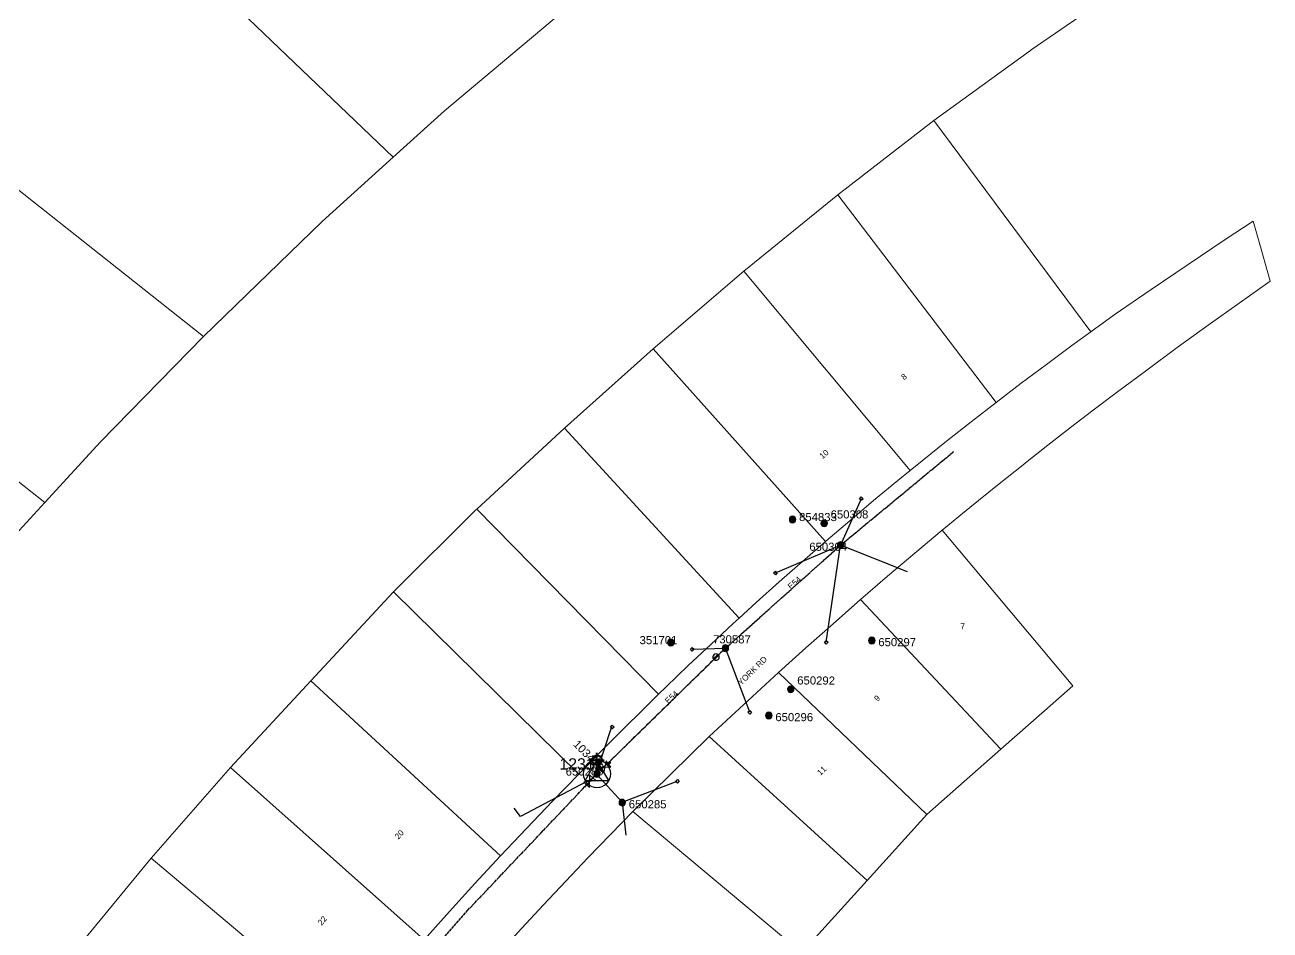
# Model space of a CAD drawing. Header units: metres. Extents: x 300847 to 302995, y 6235779 to 6237713.
# Drawn here: x 302286.1 to 302670.3, y 6236604.2 to 6236883.5 of the extents above; entities that cross this region are included whole.
import ezdxf
from ezdxf.enums import TextEntityAlignment as Align

# ---------------------------------------------------------------- set-up
doc = ezdxf.new("R2010")
doc.units = ezdxf.units.M
doc.linetypes.add('Cable Exist OH', pattern=[1, 1, 0])
doc.layers.get('0').update_dxf_attribs({"color": 6})
for name, color, linetype, lineweight in [('Cadastre Buildings_SP_EXT', 9, 'Continuous', 5), ('Cadastre Land Parcels_SP_EXT', 9, 'Continuous', 5), ('Cadastre Roads_SP_EXT', 9, 'Continuous', 5)]:
    doc.layers.add(name, color=color, linetype=linetype, lineweight=lineweight)
for name, color, linetype in [('Equip_LV_EXT', 7, 'Continuous'), ('Equip_SP_LV_EXT', 7, 'Continuous'), ('Equip_SP_SL_EXT', 7, 'Continuous'), ('Mains_HV_EXT', 7, 'Continuous'), ('Mains_LV_EXT', 7, 'Continuous'), ('Mains_SL_EXT', 7, 'Continuous'), ('Services_SP_EXT', 7, 'Continuous'), ('Sub_SP_TR_HV_LV_EXT', 7, 'Continuous'), ('SupportsOH_SP_TR_HV_LV_SL_EXT', 7, 'Continuous')]:
    doc.layers.add(name, color=color, linetype=linetype)
doc.styles.add('iecARIAL', font='arial.ttf', dxfattribs={"height": 2})
doc.styles.add('POLE_LABEL', font='arial.ttf')
doc.styles.get("Standard").update_dxf_attribs({"font": 'arial.ttf'})

# ---------------------------------------------------------------- blocks, each defined once
blk = doc.blocks.new('SUB_POLE_EXT')
blk.add_wipeout([(0, 4.22), (0.42, 4.2), (0.83, 4.14), (1.21, 4.05), (1.62, 3.9), (1.99, 3.72), (2.35, 3.51), (2.68, 3.26), (2.99, 2.99), (3.28, 2.66), (3.52, 2.34), (3.76, 1.92), (3.9, 1.62), (4.04, 1.23), (4.18, 0.63), (4.22, 0), (4.18, -0.61), (4.06, -1.15), (3.9, -1.62), (3.58, -2.24), (3.22, -2.73), (2.97, -3.01), (2.68, -3.26), (2.36, -3.5), (2, -3.72), (1.64, -3.89), (1.25, -4.03), (0.82, -4.14), (0.42, -4.2), (0, -4.22), (-0.41, -4.2), (-0.8, -4.15), (-1.21, -4.05), (-1.62, -3.9), (-1.99, -3.73), (-2.35, -3.51), (-2.68, -3.26), (-2.96, -3.02), (-3.23, -2.72), (-3.51, -2.35), (-3.71, -2.01), (-3.91, -1.6), (-4.05, -1.21), (-4.16, -0.76), (-4.22, -0.14), (-4.21, 0.39), (-4.14, 0.83), (-4.03, 1.27), (-3.9, 1.63), (-3.71, 2.02), (-3.5, 2.37), (-3.28, 2.67), (-2.99, 2.99), (-2.68, 3.27), (-2.33, 3.52), (-1.98, 3.73), (-1.63, 3.9), (-1.2, 4.05), (-0.78, 4.15), (-0.4, 4.21)])
blk.add_line((2.16, 0.48), (2.16, 0.48, 0))
blk.add_lwpolyline([(-4.22, 0, 1), (4.22, 0, 1)], format="xyb", close=True)
blk.add_lwpolyline([(2.14, 0.52), (0, 4.22), (-3.66, -2.11), (3.66, -2.11)], close=True)
for tag, height, flags, p in [('STREET_CODE', 0.2, 9, (1.5, 0)), ('ASSET_NUM', 3.5, 8, (2, 2)), ('CONSTRUCTED_VOLTAGE', 0.2, 9, (1.5, -0.2)), ('OPERATING_VOLTAGE', 0.2, 9, (1.5, -0.6)), ('OPERATED_BY', 0.2, 9, (1.5, -0.8)), ('ORIENTATION', 0.2, 9, (1.5, -1.2)), ('OWNED_BY', 0.2, 9, (1.5, -1.4)), ('SECONDARY_VOLTAGE', 0.2, 9, (1.5, -1.6)), ('STATE', 0.2, 9, (1.5, -1.8)), ('SUBSTATION_TYPE', 0.2, 9, (1.5, -2)), ('STREETNAME', 0.2, 9, (1.5, -2.8)), ('SUBURB', 0.2, 9, (1.5, -3)), ('Z', 0.2, 1, (1.5, -3.4)), ('NO_PHASES', 0.2, 9, (1.5, -0.4)), ('MAINTAINED_BY', 0.2, 9, (1.5, -1)), ('USAGE', 0.2, 9, (1.5, -2.2)), ('LEGEND', 0.2, 9, (1.5, -2.4)), ('LOCATION', 0.2, 9, (1.5, -2.6)), ('NOTES', 0.2, 9, (1.5, -3.2))]:
    blk.add_attdef(tag, text='', height=height, dxfattribs=dict(flags=flags)).set_placement(p, align=Align.MIDDLE_LEFT)
blk = doc.blocks.new('LV_OH_LINKS_CLOSED_EXT')
for p, q in [((-0.17, 4.97), (-0.17, 3)), ((0.17, 4.97), (0.17, 3))]:
    blk.add_line(p, q)
blk.add_lwpolyline([(0, 2.99, 1), (0, 4.98, 1)], format="xyb", close=True)
at = {"flags": 9}
for tag, p in [('ACTUAL_STATUS', (0, 0)), ('CONSTRUCTED_VOLTAGE', (0, -0.2)), ('OPERATING_VOLTAGE', (0, -0.6)), ('ORIENTATION', (0, -0.8)), ('OWNED_BY', (0, -1)), ('STATE', (0, -1.2)), ('SWITCH_TYPE', (0, -1.4)), ('NO_PHASES', (0, -0.4)), ('USAGE', (0, -1.6)), ('NOTES', (0, -1.8))]:
    blk.add_attdef(tag, text='', height=0.2, dxfattribs=at).set_placement(p, align=Align.MIDDLE_LEFT)
at = {"flags": 1}
blk.add_attdef('Z', (0, 0), '', height=0.2, dxfattribs=at)
blk = doc.blocks.new('LV_OH_LINKS_DISTFUSE_EXT')
for p, q in [((0, 0), (0.96, 0)), ((3.84, 0), (4.8, 0))]:
    blk.add_line(p, q)
blk.add_lwpolyline([(3.84, -1.2), (3.84, 1.2), (0.96, -1.2), (0.96, 1.2)], close=True)
at = {"flags": 9}
for tag, p in [('ACTUAL_STATUS', (0, 0)), ('CONSTRUCTED_VOLTAGE', (0, -0.2)), ('OPERATING_VOLTAGE', (0, -0.6)), ('ORIENTATION', (0, -0.8)), ('OWNED_BY', (0, -1)), ('STATE', (0, -1.2)), ('SWITCH_TYPE', (0, -1.4)), ('NO_PHASES', (0, -0.4)), ('USAGE', (0, -1.6)), ('NOTES', (0, -1.8))]:
    blk.add_attdef(tag, text='', height=0.2, dxfattribs=at).set_placement(p, align=Align.MIDDLE_LEFT)
at = {"flags": 1}
blk.add_attdef('Z', (0, 0), '', height=0.2, dxfattribs=at)
blk = doc.blocks.new('SL_LANTERN_EXT')
at = {"lineweight": 40}
for p, q in [((-2.25, 4.22), (2.25, 4.22)), ((-1.46, 5.68), (-1.06, 5.28)), ((0, 1.97), (0, 6.47)), ((1.46, 5.68), (1.06, 5.28)), ((-1.46, 2.76), (-1.06, 3.16)), ((0, 0), (0, 2.72)), ((1.46, 2.76), (1.06, 3.16))]:
    blk.add_line(p, q, dxfattribs=at)
blk.add_circle((0, 4.22), 1.5, dxfattribs=at)
at = {"style": 'iecARIAL', "flags": 8}
blk.add_attdef('ASSET_NUM', (1.5, 1.5), '', height=2.5, dxfattribs=at)
for tag, p, height, flags in [('OPERATING_VOLTAGE', (0.98, -1.65), 0.2, 9), ('ORIENTATION', (0.98, -1.85), 0.2, 9), ('OWNED_BY', (0.98, -2.05), 0.2, 9), ('STATE', (0.98, -2.25), 0.2, 9), ('CONSTRUCTED_VOLTAGE', (0.98, -0.65), 0.2, 9), ('CONTROL_TYPE', (0.98, -0.85), 0.2, 9), ('LANTERN_PURPOSE', (0.98, -1.05), 0.2, 9), ('LANTERN_TYPE', (0.98, -1.25), 0.2, 9), ('NO_PHASES', (0.98, -1.45), 0.2, 9), ('USAGE', (0.98, -2.45), 0.2, 9), ('CEXIST', (0.98, -2.65), 0.2, 9), ('CNEW', (0.98, -2.85), 0.2, 9), ('CNUMBER', (0.98, -3.05), 0.2, 9), ('CREMOVE', (0.98, -3.25), 0.2, 9), ('CREPLACE', (0.98, -3.45), 0.2, 9), ('LKINGHEIGHT', (0.98, -3.65), 0.2, 9), ('LBRACKET', (0.98, -3.85), 0.2, 9), ('LNUMBER', (2.18, -3.25), 2.5, 8), ('LBRACKETVOCAB', (0.98, -4.05), 0.2, 9), ('LCATEGORY', (0.98, -4.25), 0.2, 9), ('LCHARGE1', (0.98, -4.45), 0.2, 9), ('LCHARGE1PERCENT', (0.98, -4.65), 0.2, 9), ('LCHARGE2', (0.98, -4.85), 0.2, 9), ('LCHARGE2PERCENT', (0.98, -5.05), 0.2, 9), ('LCHARGE3', (0.98, -5.25), 0.2, 9), ('LCHARGE3PERCENT', (0.98, -5.45), 0.2, 9), ('LEXIST', (0.98, -5.65), 0.2, 9), ('LLAMP', (0.98, -5.85), 0.2, 9), ('LLAMPVOCAB', (0.98, -6.05), 0.2, 9), ('LMAST', (0.98, -6.25), 0.2, 9), ('LMASTVOCAB', (0.98, -6.45), 0.2, 9), ('LNEW', (0.98, -6.65), 0.2, 9), ('LANTNUMBER', (0.98, -6.85), 0.2, 9), ('LOUTREACH', (0.98, -7.25), 0.2, 9), ('LOUTREACHVOCAB', (0.98, -7.45), 0.2, 9), ('LRATECODE', (0.98, -7.65), 0.2, 9), ('LREMOVE', (0.98, -7.85), 0.2, 9), ('STREETNAME', (0.98, -9.25), 0.2, 9), ('SUBURB', (0.98, -9.45), 0.2, 1), ('LREPLACE', (0.98, -8.05), 0.2, 9), ('LTYPE', (0.98, -8.25), 0.2, 9), ('LTYPEVOCAB', (0.98, -8.45), 0.2, 9), ('LEGEND', (0.98, -8.65), 0.2, 9), ('LOCATION', (0.98, -8.85), 0.2, 9), ('NOTES', (0.98, -9.05), 0.2, 9)]:
    blk.add_attdef(tag, p, '', height=height, dxfattribs=dict(flags=flags))
blk = doc.blocks.new('CCP_EXT')
blk.add_wipeout([(0, 0.57), (0.57, 0), (0, -0.57), (-0.57, 0)])
blk.add_lwpolyline([(-0.57, 0), (0, 0.57), (0.57, 0), (0, -0.57), (-0.57, 0)])
at = {"flags": 1}
blk.add_attdef('Z', (0, 0), '', height=0.2, dxfattribs=at)
at = {"flags": 9}
for tag, p in [('CCP_TYPE', (0, 0)), ('CONSTRUCTED_VOLTAGE', (0, -0.2)), ('OPERATING_VOLTAGE', (0, -0.6)), ('ORIENTATION', (0, -0.8)), ('OWNED_BY', (0, -1)), ('STATE', (0, -1.8)), ('NO_PHASES', (0, -0.4)), ('USAGE', (0, -1.2)), ('LEGEND', (0, -1.4)), ('LIFE_SUPPORT', (0, -1.6)), ('NOTES', (0, -2))]:
    blk.add_attdef(tag, text='', height=0.2, dxfattribs=at).set_placement(p, align=Align.MIDDLE_LEFT)
blk = doc.blocks.new('POLE_EXT')
blk.add_hatch(color=256).paths.add_polyline_path([(-1, 0, 1), (1, 0, 1)])
blk.add_lwpolyline([(-1, 0, 1), (1, 0, 1)], format="xyb", close=True)
for tag, height, flags, p in [('pNumber', 2.5, 8, (-17.84, 2.07)), ('OWNED_BY', 0.2, 9, (1.35, -0.4)), ('SPECIAL_USE', 0.2, 9, (1.35, -0.8)), ('STATE', 0.2, 9, (1.35, -1)), ('cLV', 0.2, 9, (1.35, -1.4)), ('hDepth', 0.2, 9, (1.35, -1.6)), ('hDia', 0.2, 9, (1.35, -1.8)), ('cHV', 0.2, 9, (1.35, -2)), ('cLinedev', 0.2, 9, (1.35, -3.4)), ('pExisting', 0.2, 9, (1.35, -3.8)), ('PARENT', 0.2, 9, (1.35, -0.6)), ('USAGE', 0.2, 9, (1.35, -1.2)), ('LBRACKET', 0.2, 9, (1.35, -2.2)), ('LExisting', 0.2, 9, (1.35, -2.4)), ('LANTNUMBER', 0.2, 9, (1.35, -2.6)), ('LOther', 0.2, 9, (1.35, -2.8)), ('LRemove', 0.2, 9, (1.35, -3)), ('LEGEND', 0.2, 9, (1.35, -3.2)), ('LOCATION', 0.2, 9, (1.35, -3.6)), ('pFooting', 0.2, 9, (1.35, -4.4)), ('pNew', 0.2, 9, (1.35, -4.6)), ('pRelocate', 0.2, 9, (1.35, -5)), ('pRemove', 0.2, 9, (1.35, -5.2)), ('pReplace', 0.2, 9, (1.35, -5.4)), ('pStay', 0.2, 9, (1.35, -5.6)), ('pType', 0.2, 9, (1.35, -5.8)), ('cspan', 0.2, 9, (1.35, -6)), ('STREETNAME', 0.2, 9, (1.35, -6.2)), ('SUBURB', 0.2, 9, (1.35, -6.4)), ('OPERATED_BY', 0.2, 9, (1.36, -7.01)), ('PFNUMBER', 0.2, 9, (1.35, -4)), ('NEWPFNUMBER', 0.2, 9, (1.35, -4.2)), ('NOTES', 0.2, 9, (1.35, -6.6)), ('MAINTAINED_BY', 0.2, 9, (1.36, -6.81))]:
    blk.add_attdef(tag, text='', height=height, dxfattribs=dict(flags=flags)).set_placement(p, align=Align.MIDDLE_LEFT)
at = {"style": 'POLE_LABEL'}
for tag, height, flags, p in [('STRUCTURE_PLANT_NUMBER', 0.2, 9, (1.35, 0.03)), ('ASSET_NUM', 2.5, 8, (2, 2)), ('STREET_CODE', 0.2, 9, (1.35, -0.2))]:
    blk.add_attdef(tag, text='', height=height, dxfattribs=dict(at, flags=flags)).set_placement(p, align=Align.MIDDLE_LEFT)
at = {"flags": 1}
blk.add_attdef('Z', (1.35, -7.33), '', height=0.2, dxfattribs=at)

msp = doc.modelspace()

# ---------------------------------------------------------------- linework, layer by layer
at = {"layer": 'Cadastre Buildings_SP_EXT', "linetype": 'Continuous'}
for points in [[(302377.81, 6236822.83), (302399.73, 6236842.73), (302289.25, 6236948.42), (302281.44, 6236940.14), (302254.84, 6236910.48), (302229.5, 6236879.76), (302227.6, 6236877.35), (302251.57, 6236858.36), (302341.24, 6236787.36), (302377.81, 6236822.83)], [(302614.93, 6236788.79), (302566.5, 6236854.03), (302536.91, 6236831.05), (302585.75, 6236767.02), (302593.47, 6236772.92), (302601.25, 6236778.76), (302609.08, 6236784.54), (302614.93, 6236788.79)]]:
    msp.add_lwpolyline(points, close=True, dxfattribs=at)
at = {"layer": 'Cadastre Land Parcels_SP_EXT', "linetype": 'Continuous'}
for points in [[(302289.25, 6236948.42), (302399.73, 6236842.73), (302415.57, 6236856.98), (302454.49, 6236889.72)], [(302454.49, 6236889.72), (302415.57, 6236856.98), (302399.73, 6236842.73), (302377.81, 6236822.83), (302341.24, 6236787.36), (302309.43, 6236754.84), (302292.22, 6236736.18), (302278.63, 6236721.31)]]:
    msp.add_lwpolyline(points, dxfattribs=at)
for points in [[(302292.22, 6236736.18), (302309.43, 6236754.84), (302341.24, 6236787.36), (302251.57, 6236858.36), (302227.6, 6236877.35), (302183.63, 6236821.84), (302228.52, 6236786.43), (302292.22, 6236736.18)], [(302585.75, 6236767.02), (302536.91, 6236831.05), (302507.93, 6236807.49), (302559.2, 6236746.01), (302562.88, 6236749.01), (302570.45, 6236755.07), (302578.08, 6236761.08), (302585.75, 6236767.02)], [(302267.95, 6236708.91), (302278.63, 6236721.31), (302292.22, 6236736.18), (302228.52, 6236786.43), (302183.63, 6236821.84), (302161, 6236793.25), (302267.95, 6236708.91)], [(302559.2, 6236746.01), (302507.93, 6236807.49), (302479.93, 6236783.57), (302533.1, 6236724.14), (302533.22, 6236724.25), (302540.56, 6236730.52), (302547.94, 6236736.74), (302555.38, 6236742.9), (302559.2, 6236746.01)], [(302600.65, 6236671.85), (302609.4, 6236679.56), (302569.05, 6236727.55), (302560.61, 6236720.5), (302552.22, 6236713.36), (302543.87, 6236706.17), (302587.17, 6236660.01), (302600.65, 6236671.85)], [(302587.17, 6236660.01), (302543.87, 6236706.17), (302535.41, 6236698.73), (302527, 6236691.26), (302518.64, 6236683.72), (302564.31, 6236639.82), (302567.12, 6236642.3), (302587.17, 6236660.01)], [(302432.83, 6236627.07), (302374.31, 6236681.15), (302349.58, 6236654.35), (302409.25, 6236601.19), (302417.06, 6236609.89), (302424.91, 6236618.51), (302432.83, 6236627.07)], [(302564.31, 6236639.82), (302518.64, 6236683.72), (302497.16, 6236663.94), (302545.95, 6236619.53), (302564.31, 6236639.82)], [(302409.25, 6236601.19), (302349.58, 6236654.35), (302325.04, 6236626.39), (302386.35, 6236574.72), (302393.93, 6236583.61), (302401.57, 6236592.43), (302409.25, 6236601.19)]]:
    msp.add_lwpolyline(points, close=True, dxfattribs=at)
at = {"layer": 'Services_SP_EXT'}
for points in [[(302558.38, 6236714.75), (302537.75, 6236722.99)], [(302470.35, 6236643.52), (302471.46, 6236633.42)]]:
    msp.add_lwpolyline(points, dxfattribs=at)

# ---------------------------------------------------------------- block references
at = {"layer": 'Equip_SP_LV_EXT', "rotation": 133.3136370746776}
msp.add_blockref('LV_OH_LINKS_CLOSED_EXT', (302502.21, 6236691.16), dxfattribs=at)
at = {"layer": 'Sub_SP_TR_HV_LV_EXT'}
ref = msp.add_blockref('SUB_POLE_EXT', (302462.6, 6236652.4), dxfattribs=at)
ref.add_attrib('ASSET_NUM', '12311', dxfattribs={"layer": '0', "height": 3.5}).set_placement((302464.6, 6236652.65), align=Align.BOTTOM_RIGHT)
at = {"layer": 'SupportsOH_SP_TR_HV_LV_SL_EXT'}
ref = msp.add_blockref('POLE_EXT', (302522.94, 6236730.9), dxfattribs=at)
ref.add_attrib('ASSET_NUM', '854833', dxfattribs={"layer": '0', "height": 2.5, "style": 'POLE_LABEL'}).set_placement((302524.94, 6236731.65), align=Align.MIDDLE_LEFT)
ref = msp.add_blockref('POLE_EXT', (302532.67, 6236729.71), dxfattribs=dict(at, rotation=0.2327936616184727))
ref.add_attrib('ASSET_NUM', '650308', dxfattribs={"layer": '0', "height": 2.5, "rotation": 0.0171, "style": 'POLE_LABEL'}).set_placement((302534.67, 6236730.46), align=Align.BOTTOM_LEFT)
ref = msp.add_blockref('POLE_EXT', (302537.75, 6236722.99), dxfattribs=dict(at, rotation=359.5262093762677))
ref.add_attrib('ASSET_NUM', '650304', dxfattribs={"layer": '0', "height": 2.5, "rotation": 0.076, "style": 'POLE_LABEL'}).set_placement((302539.75, 6236723.74), align=Align.TOP_RIGHT)
ref = msp.add_blockref('POLE_EXT', (302485.39, 6236692.91), dxfattribs=at)
ref.add_attrib('ASSET_NUM', '351701', dxfattribs={"layer": '0', "height": 2.5, "style": 'POLE_LABEL'}).set_placement((302487.39, 6236693.66), align=Align.MIDDLE_RIGHT)
ref = msp.add_blockref('POLE_EXT', (302502.21, 6236691.16), dxfattribs=at)
ref.add_attrib('ASSET_NUM', '730587', dxfattribs={"layer": '0', "height": 2.5, "rotation": 359.752, "style": 'POLE_LABEL'}).set_placement((302504.21, 6236691.91), align=Align.BOTTOM_CENTER)
ref = msp.add_blockref('POLE_EXT', (302547.38, 6236693.54), dxfattribs=at)
ref.add_attrib('ASSET_NUM', '650297', dxfattribs={"layer": '0', "height": 2.5, "style": 'POLE_LABEL'}).set_placement((302549.38, 6236694.29), align=Align.TOP_LEFT)
ref = msp.add_blockref('POLE_EXT', (302522.36, 6236678.48), dxfattribs=at)
ref.add_attrib('ASSET_NUM', '650292', dxfattribs={"layer": '0', "height": 2.5, "rotation": 359.7514, "style": 'POLE_LABEL'}).set_placement((302524.36, 6236679.23), align=Align.BOTTOM_LEFT)
ref = msp.add_blockref('POLE_EXT', (302515.62, 6236670.39), dxfattribs=at)
ref.add_attrib('ASSET_NUM', '650296', dxfattribs={"layer": '0', "height": 2.5, "style": 'POLE_LABEL'}).set_placement((302517.62, 6236671.14), align=Align.TOP_LEFT)
ref = msp.add_blockref('POLE_EXT', (302470.4, 6236643.51), dxfattribs=at)
ref.add_attrib('ASSET_NUM', '650285', dxfattribs={"layer": '0', "height": 2.5, "style": 'POLE_LABEL'}).set_placement((302472.4, 6236644.26), align=Align.TOP_LEFT)

# ---------------------------------------------------------------- texts
at = {"layer": 'Cadastre Land Parcels_SP_EXT'}
for s, rotation, p in [('8', 38.2372, (302557.31, 6236773.82)), ('10', 40.1083, (302532.16, 6236749.45)), ('9', 41.5539, (302549.08, 6236674.57)), ('11', 43.1939, (302531.52, 6236651.75)), ('20', 47.64, (302401.32, 6236632.03)), ('22', 49.1391, (302377.62, 6236605.45))]:
    msp.add_text(s, height=1.8, rotation=rotation, dxfattribs=at).set_placement(p)
msp.add_text('7', height=1.8, dxfattribs=at).set_placement((302574.71, 6236697))
at = {"layer": 'Cadastre Roads_SP_EXT'}
msp.add_text('YORK RD', height=1.8, rotation=44.5972, dxfattribs=at).set_placement((302507.1, 6236679.56))
at = {"layer": 'Mains_LV_EXT'}
for rotation, p in [(40.7439, (302522.38, 6236709.22)), (43.2772, (302484.57, 6236673.9))]:
    msp.add_text('E54', height=1.8, rotation=rotation, dxfattribs=at).set_placement(p)

# ---------------------------------------------------------------- next in the draw order: linework, layer by layer
at = {"layer": 'Cadastre Buildings_SP_EXT', "linetype": 'Continuous'}
msp.add_lwpolyline([(302457.04, 6236652.34), (302399.82, 6236708.59), (302374.31, 6236681.15), (302432.83, 6236627.07), (302440.83, 6236635.56), (302448.9, 6236643.98), (302457.04, 6236652.34)], close=True, dxfattribs=at)
at = {"layer": 'Cadastre Land Parcels_SP_EXT', "linetype": 'Continuous'}
msp.add_lwpolyline([(302302.63, 6236599.14), (302325.04, 6236626.39), (302349.58, 6236654.35), (302374.31, 6236681.15), (302399.82, 6236708.59), (302400.12, 6236708.91), (302425.25, 6236733.83), (302425.52, 6236734.08), (302452.62, 6236759.06), (302479.93, 6236783.57), (302507.93, 6236807.49), (302536.91, 6236831.05), (302566.5, 6236854.03), (302596.36, 6236875.65), (302596.55, 6236875.8), (302629.89, 6236898.74)], dxfattribs=at)
at = {"layer": 'Mains_HV_EXT', "linetype": 'Cable Exist OH'}
msp.add_lwpolyline([(302388.82, 6236571.54), (302422.62, 6236610.17), (302462.6, 6236652.4)], dxfattribs=at)
at = {"layer": 'Mains_LV_EXT', "linetype": 'Cable Exist OH'}
msp.add_lwpolyline([(302422.62, 6236610.17), (302462.47, 6236652.26)], dxfattribs=at)
at = {"layer": 'Mains_SL_EXT', "linetype": 'Cable Exist OH'}
msp.add_lwpolyline([(302388.82, 6236571.54), (302422.62, 6236610.17), (302462.6, 6236652.4)], dxfattribs=at)
at = {"layer": 'Services_SP_EXT'}
for points in [[(302461.18, 6236651), (302438.97, 6236639.28), (302437.03, 6236641.76)], [(302462.47, 6236652.26), (302470.35, 6236643.61)]]:
    msp.add_lwpolyline(points, dxfattribs=at)

# ---------------------------------------------------------------- next in the draw order: block references
at = {"layer": 'Equip_LV_EXT'}
for p, rotation in [((302463.13, 6236653.07), 37.96770767172158), ((302461.97, 6236651.84), 227.392537455558)]:
    msp.add_blockref('LV_OH_LINKS_DISTFUSE_EXT', p, dxfattribs=dict(at, rotation=rotation))
at = {"layer": 'Equip_SP_SL_EXT'}
ref = msp.add_blockref('SL_LANTERN_EXT', (302462.6, 6236652.4), dxfattribs=at)
ref.add_attrib('ASSET_NUM', '103420', dxfattribs={"layer": '0', "height": 2.5, "rotation": 314.3796, "style": 'iecARIAL'}).set_placement((302464.1, 6236653.9), align=Align.MIDDLE_RIGHT)
at = {"layer": 'SupportsOH_SP_TR_HV_LV_SL_EXT'}
ref = msp.add_blockref('POLE_EXT', (302462.6, 6236652.4), dxfattribs=at)
ref.add_attrib('ASSET_NUM', '650289', dxfattribs={"layer": '0', "height": 2.5, "rotation": 0.2871, "style": 'POLE_LABEL'}).set_placement((302464.6, 6236653.15), align=Align.MIDDLE_RIGHT)

# ---------------------------------------------------------------- next in the draw order: block references
at = {"layer": 'Services_SP_EXT'}
for p in [(302544.12, 6236737.29), (302517.62, 6236714.4), (302533.33, 6236693), (302491.97, 6236690.86), (302509.72, 6236671.41), (302467.31, 6236666.85), (302487.39, 6236650.06)]:
    msp.add_blockref('CCP_EXT', p, dxfattribs=at)

# ---------------------------------------------------------------- next in the draw order: linework, layer by layer
at = {"layer": 'Cadastre Buildings_SP_EXT', "linetype": 'Continuous'}
for points in [[(302533.1, 6236724.14), (302479.93, 6236783.57), (302452.62, 6236759.06), (302506.48, 6236700.48), (302511.71, 6236705.25), (302518.83, 6236711.64), (302526, 6236717.97), (302533.1, 6236724.14)], [(302483.91, 6236679.2), (302490.77, 6236685.79), (302497.69, 6236692.33), (302504.66, 6236698.81), (302506.48, 6236700.48), (302452.62, 6236759.07), (302425.52, 6236734.08), (302481.59, 6236676.94), (302483.91, 6236679.2)], [(302463.68, 6236659.14), (302470.37, 6236665.88), (302477.11, 6236672.56), (302481.59, 6236676.94), (302425.52, 6236734.08), (302425.25, 6236733.83), (302400.12, 6236708.91), (302399.82, 6236708.59), (302457.04, 6236652.34), (302463.68, 6236659.14)], [(302545.95, 6236619.53), (302497.16, 6236663.94), (302473.68, 6236640.74), (302525.8, 6236597.16), (302530.98, 6236602.91), (302545.95, 6236619.53)]]:
    msp.add_lwpolyline(points, close=True, dxfattribs=at)
at = {"layer": 'Cadastre Roads_SP_EXT', "linetype": 'Continuous'}
msp.add_lwpolyline([(302432.6, 6236597.25), (302439.34, 6236604.66), (302446.13, 6236612.01), (302452.97, 6236619.27), (302459.82, 6236626.5), (302466.72, 6236633.65), (302473.68, 6236640.74), (302497.16, 6236663.94), (302518.64, 6236683.72), (302527, 6236691.26), (302535.41, 6236698.73), (302543.87, 6236706.17), (302552.22, 6236713.36), (302560.61, 6236720.5), (302569.05, 6236727.55), (302577.58, 6236734.57), (302586.15, 6236741.5), (302594.55, 6236748.2), (302594.77, 6236748.37), (302601.7, 6236753.84), (302608.67, 6236759.26), (302615.69, 6236764.62), (302622.8, 6236769.94), (302632.2, 6236777.01), (302641.64, 6236783.97), (302651.13, 6236790.86), (302660.67, 6236797.67), (302670.26, 6236804.4), (302670.26, 6236804.4), (302667.69, 6236813.63), (302665.08, 6236823.01), (302656.45, 6236817.27), (302644.96, 6236809.63), (302633.53, 6236801.91), (302622.16, 6236794.1), (302614.93, 6236788.79), (302609.08, 6236784.54), (302601.25, 6236778.76), (302593.47, 6236772.92), (302585.75, 6236767.02), (302578.08, 6236761.08), (302570.45, 6236755.07), (302562.88, 6236749.01), (302559.2, 6236746.01), (302555.38, 6236742.9), (302547.94, 6236736.74), (302540.56, 6236730.52), (302533.22, 6236724.25), (302533.1, 6236724.14), (302526, 6236717.97), (302518.83, 6236711.64), (302511.71, 6236705.25), (302506.48, 6236700.48), (302504.65, 6236698.81), (302497.69, 6236692.33), (302490.77, 6236685.79), (302483.91, 6236679.2), (302481.59, 6236676.94), (302477.11, 6236672.56), (302470.37, 6236665.88), (302463.68, 6236659.14), (302457.04, 6236652.34), (302448.9, 6236643.98), (302440.83, 6236635.56), (302432.83, 6236627.07), (302424.91, 6236618.51), (302417.06, 6236609.89), (302409.25, 6236601.19)], dxfattribs=at)
at = {"layer": 'Mains_HV_EXT', "linetype": 'Cable Exist OH'}
msp.add_lwpolyline([(302462.6, 6236652.4), (302502.21, 6236691.16), (302537.75, 6236722.99), (302572.71, 6236751.92)], dxfattribs=at)
at = {"layer": 'Mains_LV_EXT', "linetype": 'Cable Exist OH'}
for points in [[(302537.75, 6236722.99), (302572.71, 6236751.92)], [(302502.21, 6236691.16), (302537.75, 6236722.99)], [(302502.21, 6236691.16), (302462.6, 6236652.4)]]:
    msp.add_lwpolyline(points, dxfattribs=at)
at = {"layer": 'Mains_SL_EXT', "linetype": 'Cable Exist OH'}
msp.add_lwpolyline([(302462.6, 6236652.4), (302502.21, 6236691.16), (302537.75, 6236722.99), (302572.71, 6236751.92)], dxfattribs=at)
at = {"layer": 'Services_SP_EXT'}
for points in [[(302544.12, 6236737.29), (302537.75, 6236722.99)], [(302517.62, 6236714.4), (302537.75, 6236722.99)], [(302533.33, 6236693), (302537.75, 6236722.99)], [(302491.97, 6236690.86), (302502.21, 6236691.16)], [(302509.72, 6236671.41), (302502.21, 6236691.16)], [(302462.39, 6236652.34), (302467.18, 6236666.98)], [(302470.35, 6236643.61), (302487.38, 6236650.09)]]:
    msp.add_lwpolyline(points, dxfattribs=at)

doc.saveas('drawing.dxf')
